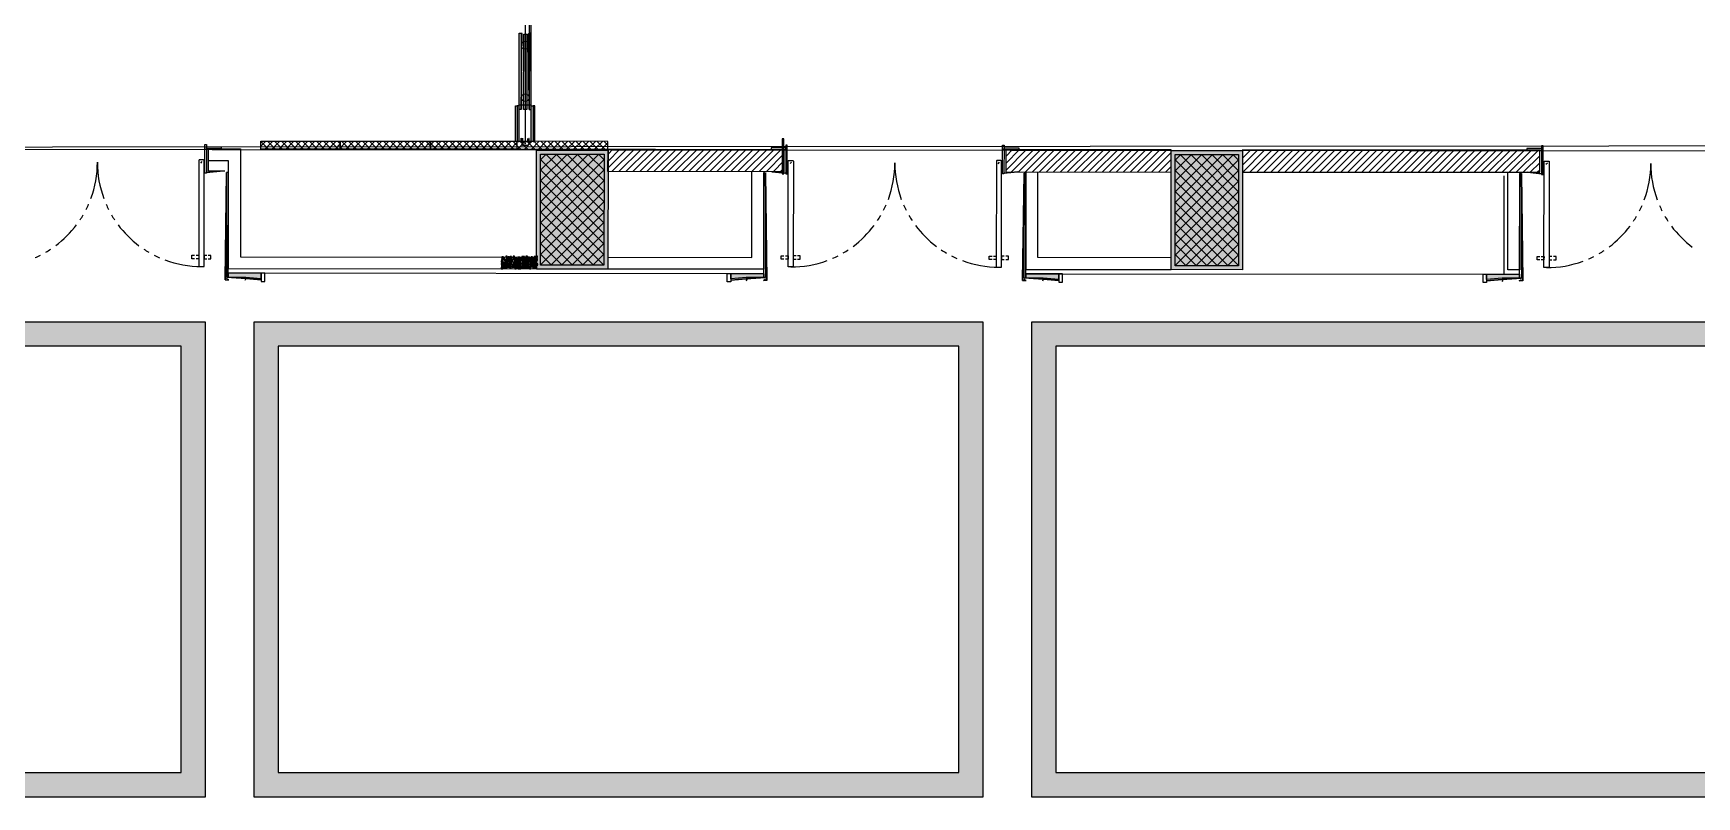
# Model space of a CAD drawing. Extents: x -957 to 3394, y -3 to 3008.
# Drawn here: x 1217 to 2041, y 630 to 1009 of the extents above; entities that cross this region are included whole.
import ezdxf

# ---------------------------------------------------------------- set-up
doc = ezdxf.new("R2010")
doc.units = 0
doc.header["$MEASUREMENT"] = 0
for name, color, linetype in [('HATCHES', 7, 'CONTINUOUS'), ('PDF_0SKM_PENDENT_SPRINKLER', 7, 'CONTINUOUS'), ('PDF_FRAMING-COLUMN', 7, 'CONTINUOUS'), ('PDF_FRAMING-COLUMN_HATCH', 7, 'CONTINUOUS'), ('PDF_GROUND', 7, 'CONTINUOUS'), ('PDF_HATCH', 7, 'CONTINUOUS'), ('PDF_I-DOOR', 7, 'CONTINUOUS'), ('PDF_I-DOOR-OPEN', 7, 'CONTINUOUS'), ('PDF_I-FURN-FIXD', 7, 'CONTINUOUS'), ('PDF_ID_LAYER', 7, 'CONTINUOUS'), ('PDF_REV', 7, 'CONTINUOUS'), ('PDF_SHREM-CAD_6_CABLE', 7, 'CONTINUOUS'), ('PDF_SHREM_ACOUSTIC_WALL', 7, 'CONTINUOUS')]:
    doc.layers.add(name, color=color, linetype=linetype)

msp = doc.modelspace()

# ---------------------------------------------------------------- hatches: boundary and pattern name
at = {"layer": 'HATCHES'}
h = msp.add_hatch(color=178, dxfattribs=at)
h.dxf.hatch_style = 1
h.paths.add_polyline_path([(660.59, 1512.96), (423.82, 1512.96), (423.82, 1207.2), (660.59, 1207.2)])
h.paths.add_polyline_path([(648.59, 1219.2), (435.82, 1219.2), (435.82, 1500.96), (648.59, 1500.96)], flags=16)
h.paths.add_polyline_path([(660.59, 1183.2), (423.82, 1183.2), (423.82, 877.44), (660.59, 877.44)])
h.paths.add_polyline_path([(648.59, 889.44), (435.82, 889.44), (435.82, 1171.2), (648.59, 1171.2)], flags=16)
h.paths.add_polyline_path([(530.93, 865.44), (530.93, 630.3), (904.48, 630.3), (904.48, 865.44)])
h.paths.add_polyline_path([(892.48, 853.44), (892.48, 642.3), (542.93, 642.3), (542.93, 853.44)], flags=16)
h.paths.add_polyline_path([(928.48, 865.44), (928.48, 630.3), (1302.03, 630.3), (1302.03, 865.44)])
h.paths.add_polyline_path([(940.48, 853.44), (1290.03, 853.44), (1290.03, 642.3), (940.48, 642.3)], flags=16)
h.paths.add_polyline_path([(1326.03, 865.44), (1326.03, 630.3), (1687.58, 630.3), (1687.58, 865.44)])
h.paths.add_polyline_path([(1675.58, 853.44), (1675.58, 642.3), (1338.03, 642.3), (1338.03, 853.44)], flags=16)
h.paths.add_polyline_path([(1711.61, 865.44), (1711.61, 630.3), (2085.16, 630.3), (2085.16, 865.44)])
h.paths.add_polyline_path([(2073.16, 853.44), (2073.16, 642.3), (1723.61, 642.3), (1723.61, 853.44)], flags=16)
at = {"layer": 'PDF_0SKM_PENDENT_SPRINKLER'}
for points in [[(1459.05, 1008.47), (1458.59, 1008.47), (1458.58, 1008.47), (1458.58, 1008.46), (1458.58, 1008.46), (1458.57, 1008.46), (1458.57, 1008.45), (1458.54, 970.79), (1459.01, 970.78)], [(1462.14, 1008.46), (1462.6, 1008.46), (1462.6, 1008.46), (1462.61, 1008.46), (1462.61, 1008.46), (1462.61, 1008.45), (1462.61, 1008.45), (1462.58, 970.78), (1462.11, 970.78)]]:
    msp.add_hatch(color=256, dxfattribs=at).paths.add_polyline_path(points)
at = {"layer": 'PDF_HATCH'}
for points in [[(1463.57, 1046.29), (1462.7, 1046.3), (1462.7, 1046.02), (1462.65, 1046.02), (1462.61, 1008.79), (1462.67, 1008.79), (1462.67, 1008.52), (1463.54, 1008.52)], [(1463.57, 1046.29), (1462.7, 1046.3), (1462.7, 1046.02), (1462.64, 1046.02), (1462.61, 1008.79), (1462.67, 1008.79), (1462.67, 1008.52), (1463.54, 1008.52)], [(1457.63, 1008.52), (1458.52, 1008.52), (1458.52, 1008.25), (1458.57, 1008.25), (1458.54, 970.79), (1457.6, 970.79)], [(1457.63, 1008.52), (1458.52, 1008.52), (1458.52, 1008.25), (1458.57, 1008.25), (1458.54, 970.79), (1457.6, 970.79)], [(1463.55, 1008.52), (1462.67, 1008.52), (1462.67, 1008.24), (1462.61, 1008.24), (1462.58, 970.78), (1463.52, 970.78)], [(1463.55, 1008.52), (1462.67, 1008.52), (1462.67, 1008.24), (1462.61, 1008.24), (1462.58, 970.78), (1463.52, 970.78)]]:
    msp.add_hatch(color=256, dxfattribs=at).paths.add_polyline_path(points)
at = {"layer": 'PDF_I-FURN-FIXD'}
for points in [[(1329.71, 887.05), (1329.71, 889.64), (1313.35, 889.65), (1313.35, 887.78), (1321.98, 887.78), (1321.98, 887.06)], [(1562.48, 886.85), (1562.49, 889.44), (1578.84, 889.43), (1578.84, 887.56), (1570.21, 887.56), (1570.21, 886.85)], [(1725.13, 886.71), (1725.13, 889.3), (1708.78, 889.31), (1708.78, 887.45), (1717.4, 887.44), (1717.4, 886.72)], [(1937.3, 886.53), (1937.3, 889.12), (1953.66, 889.11), (1953.66, 887.24), (1945.03, 887.24), (1945.03, 886.52)]]:
    msp.add_hatch(color=256, dxfattribs=at).paths.add_polyline_path(points)

# ---------------------------------------------------------------- linework, layer by layer
at = {"layer": 'HATCHES', "color": 253}
msp.add_lwpolyline([(712.53, 2126.9), (3285.08, 2124.7), (3284.08, 953.45), (711.53, 951.72), (712.53, 2126.9)], dxfattribs=at)
at = {"layer": 'PDF_0SKM_PENDENT_SPRINKLER'}
for points in [[(1461.55, 2122.73), (1460.55, 954.62)], [(1458.57, 1008.45), (1458.54, 970.79), (1459.05, 1008.47), (1458.59, 1008.47)], [(1462.61, 1008.45), (1462.58, 970.78), (1462.14, 1008.46), (1462.6, 1008.46)], [(1457.6, 972.59), (1456.61, 972.6), (1456.59, 954.9)], [(1457.51, 954.9), (1457.52, 972.59)], [(1463.52, 972.59), (1464.52, 972.59), (1464.5, 954.89), (1463.51, 954.89), (1457.55, 954.9)], [(1463.55, 972.9), (1457.57, 972.91)], [(1463.59, 954.89), (1463.6, 972.59)], [(1435.69, 951.06), (1441.67, 951.06)], [(1456.59, 954.9), (1457.59, 954.9)], [(1458.53, 954.9), (1459, 954.9)], [(1458.84, 954.9), (1458.56, 954.9), (1458.56, 956.49), (1458.64, 956.49)], [(1458.64, 956.45), (1458.68, 956.49)], [(1458.68, 955.07), (1458.68, 956.45)], [(1458.68, 955.01), (1458.74, 955.07)], [(1458.74, 955.01), (1458.74, 955.01), (1458.8, 955.07), (1458.8, 955.17), (1458.88, 955.25), (1458.98, 955.25), (1458.98, 955.57), (1459.18, 955.57), (1459.18, 956.45), (1459.22, 956.49), (1459.28, 956.49), (1459.28, 955.45), (1459.1, 955.45), (1459.1, 955.25), (1459.28, 955.25), (1459.28, 955.01), (1461.83, 955.01), (1461.83, 955.25), (1462.01, 955.25), (1462.01, 955.45), (1461.83, 955.45), (1461.83, 956.48), (1461.89, 956.48)], [(1458.92, 955.07), (1458.92, 955.13), (1459.16, 955.13), (1459.16, 955.07)], [(1462.62, 954.62), (1461.92, 952.89), (1459.17, 952.89), (1459.17, 954.62)], [(1459.24, 954.9), (1461.87, 954.89)], [(1461.89, 956.44), (1461.93, 956.48)], [(1461.93, 956.44), (1461.93, 955.57), (1462.13, 955.57), (1462.13, 955.25), (1462.23, 955.25)], [(1461.95, 955.07), (1461.95, 955.13), (1462.19, 955.13), (1462.19, 955.07)], [(1462.13, 954.89), (1462.54, 954.89), (1462.54, 956.48), (1462.47, 956.48), (1462.43, 956.44), (1462.42, 955.07), (1462.36, 955.01), (1462.36, 955.01)], [(1462.23, 955.17), (1462.3, 955.25)], [(1462.3, 955.07), (1462.3, 955.17)], [(1462.3, 955.01), (1462.36, 955.07)]]:
    msp.add_lwpolyline(points, dxfattribs=at)
for points in [[(1463.57, 1046.29), (1462.7, 1046.3), (1462.61, 1008.79), (1463.54, 1008.52)], [(1457.63, 1008.52), (1458.52, 1008.52), (1458.54, 970.79), (1457.6, 970.79)], [(1461.33, 970.74), (1459.79, 970.74), (1459.82, 1008.01), (1461.36, 1008.01)], [(1463.55, 1008.52), (1462.67, 1008.52), (1462.58, 970.78), (1463.52, 970.78)], [(1455.71, 954.9), (1455.72, 972.6), (1456.61, 972.6), (1456.59, 954.9)], [(1465.39, 954.89), (1465.4, 972.59), (1464.52, 972.59), (1464.5, 954.89)]]:
    msp.add_lwpolyline(points, close=True, dxfattribs=at)
for centre in [(1460.59, 1002.6), (1460.57, 976.64)]:
    msp.add_circle(centre, 1.94, dxfattribs=at)
for centre, start, end in [((1458.59, 1008.45), 89.86274, 180.0392), ((1462.6, 1008.45), 359.80577, 89.82907)]:
    msp.add_arc(centre, 0.0157, start, end, dxfattribs=at)
for points in [[(1461.33, 970.74), (1459.79, 970.74), (1461.36, 1008.01), (1459.82, 1008.01)], [(1456.61, 972.6), (1457.52, 972.59), (1456.59, 954.9), (1457.51, 954.9)], [(1457.53, 972.59), (1457.6, 972.59), (1457.51, 954.9), (1457.59, 954.9)], [(1463.6, 972.59), (1463.52, 972.59), (1463.59, 954.89), (1463.51, 954.89)], [(1464.52, 972.59), (1463.6, 972.59), (1464.5, 954.89), (1463.59, 954.89)]]:
    msp.add_solid(points, dxfattribs=at)
at = {"layer": 'PDF_FRAMING-COLUMN'}
for points in [[(1466.23, 950.68), (1501.63, 950.65), (1501.58, 891.66), (1466.18, 891.69)], [(1468.2, 948.71), (1499.66, 948.69), (1499.61, 893.62), (1468.15, 893.65)], [(1780.87, 950.41), (1816.27, 950.38), (1816.22, 891.39), (1780.82, 891.42)], [(1782.84, 948.44), (1814.3, 948.42), (1814.26, 893.35), (1782.79, 893.38)]]:
    msp.add_lwpolyline(points, close=True, dxfattribs=at)
at = {"layer": 'PDF_FRAMING-COLUMN_HATCH'}
for points in [[(1468.17, 919.81), (1497.1, 948.69)], [(1468.18, 930.24), (1486.67, 948.7)], [(1468.18, 925.03), (1491.88, 948.69)], [(1468.19, 940.67), (1476.24, 948.71)], [(1468.19, 935.45), (1481.46, 948.7)], [(1468.2, 945.88), (1471.03, 948.71)], [(1499.64, 919.78), (1470.76, 948.71)], [(1499.64, 925), (1475.97, 948.71)], [(1499.65, 930.21), (1481.19, 948.7)], [(1499.65, 935.43), (1486.4, 948.7)], [(1499.65, 940.64), (1491.62, 948.69)], [(1499.66, 945.86), (1496.83, 948.69)], [(1468.16, 909.38), (1499.66, 940.82)], [(1468.17, 914.6), (1499.66, 946.03)], [(1499.63, 909.36), (1468.19, 940.85)], [(1499.63, 914.57), (1468.2, 946.06)], [(1782.81, 919.54), (1811.74, 948.42)], [(1782.81, 914.33), (1814.3, 945.77)], [(1782.81, 909.11), (1814.3, 940.55)], [(1782.82, 929.97), (1801.31, 948.43)], [(1782.82, 924.76), (1806.53, 948.42)], [(1782.83, 940.4), (1790.88, 948.44)], [(1782.83, 935.19), (1796.1, 948.43)], [(1814.27, 909.09), (1782.83, 940.58)], [(1782.84, 945.61), (1785.67, 948.44)], [(1814.27, 914.3), (1782.84, 945.79)], [(1814.28, 919.52), (1785.4, 948.44)], [(1814.28, 924.73), (1790.62, 948.44)], [(1814.29, 929.94), (1795.83, 948.43)], [(1814.29, 935.16), (1801.05, 948.43)], [(1814.3, 940.37), (1806.26, 948.42)], [(1814.3, 945.59), (1811.47, 948.42)], [(1468.16, 904.17), (1499.65, 935.61)], [(1499.62, 904.14), (1468.19, 935.63)], [(1782.8, 903.9), (1814.29, 935.34)], [(1814.27, 903.87), (1782.83, 935.36)], [(1468.15, 893.74), (1499.64, 925.18)], [(1468.16, 898.95), (1499.65, 930.39)], [(1499.62, 898.93), (1468.18, 930.42)], [(1499.61, 893.71), (1468.18, 925.2)], [(1782.79, 893.47), (1814.28, 924.91)], [(1782.8, 898.68), (1814.29, 930.12)], [(1814.26, 898.66), (1782.82, 930.15)], [(1814.26, 893.44), (1782.82, 924.93)], [(1494.49, 893.63), (1468.17, 919.99)], [(1473.28, 893.65), (1499.64, 919.96)], [(1809.13, 893.36), (1782.81, 919.72)], [(1787.92, 893.38), (1814.28, 919.69)], [(1484.06, 893.64), (1468.16, 909.56)], [(1489.27, 893.63), (1468.17, 914.77)], [(1478.49, 893.64), (1499.63, 914.75)], [(1483.71, 893.64), (1499.63, 909.53)], [(1803.92, 893.36), (1782.81, 914.5)], [(1798.7, 893.37), (1782.81, 909.29)], [(1793.13, 893.37), (1814.27, 914.48)], [(1798.35, 893.37), (1814.27, 909.26)], [(1478.85, 893.64), (1468.16, 904.35)], [(1473.63, 893.65), (1468.16, 899.13)], [(1488.92, 893.63), (1499.62, 904.32)], [(1494.13, 893.63), (1499.62, 899.1)], [(1793.49, 893.37), (1782.8, 904.08)], [(1803.56, 893.36), (1814.27, 904.05)], [(1468.42, 893.65), (1468.15, 893.92)], [(1499.35, 893.62), (1499.61, 893.89)], [(1783.06, 893.38), (1782.79, 893.65)], [(1788.27, 893.38), (1782.8, 898.86)], [(1808.78, 893.36), (1814.26, 898.83)], [(1813.99, 893.35), (1814.26, 893.62)]]:
    msp.add_lwpolyline(points, dxfattribs=at)
for points in [[(1466.23, 950.68), (1501.63, 950.65), (1466.18, 891.69), (1501.58, 891.66)], [(1468.2, 948.71), (1499.66, 948.69), (1468.15, 893.65), (1499.61, 893.62)], [(1780.87, 950.41), (1816.27, 950.38), (1780.82, 891.42), (1816.22, 891.39)], [(1782.84, 948.44), (1814.3, 948.42), (1782.79, 893.38), (1814.26, 893.35)]]:
    msp.add_solid(points, dxfattribs=at)
at = {"layer": 'PDF_GROUND', "color": 178}
for points in [[(1302.03, 865.44), (928.48, 865.44), (928.48, 630.3), (1302.03, 630.3)], [(1687.58, 865.44), (1326.03, 865.44), (1326.03, 630.3), (1687.58, 630.3)], [(2085.16, 865.44), (1711.61, 865.44), (1711.61, 630.3), (2085.16, 630.3)], [(1290.03, 853.44), (940.48, 853.44), (940.48, 642.3), (1290.03, 642.3)], [(1675.58, 853.44), (1338.03, 853.44), (1338.03, 642.3), (1675.58, 642.3)], [(2073.16, 853.44), (1723.61, 853.44), (1723.61, 642.3), (2073.16, 642.3)]]:
    msp.add_lwpolyline(points, close=True, dxfattribs=at)
at = {"layer": 'PDF_HATCH'}
for points in [[(1329.5, 952.64), (1331.99, 955.12)], [(1329.79, 951.19), (1329.5, 951.47)], [(1333.26, 951.19), (1329.51, 954.95)], [(1331.53, 951.19), (1335.46, 955.12)], [(1336.74, 951.18), (1332.81, 955.12)], [(1335, 951.19), (1338.94, 955.12)], [(1340.21, 951.18), (1336.29, 955.12)], [(1338.48, 951.18), (1342.41, 955.11)], [(1343.69, 951.18), (1339.76, 955.11)], [(1341.95, 951.18), (1345.89, 955.11)], [(1347.17, 951.18), (1343.24, 955.11)], [(1345.43, 951.18), (1349.37, 955.11)], [(1350.64, 951.17), (1346.71, 955.11)], [(1348.91, 951.17), (1352.84, 955.1)], [(1354.12, 951.17), (1350.19, 955.11)], [(1352.38, 951.17), (1356.32, 955.1)], [(1357.6, 951.17), (1353.67, 955.1)], [(1355.86, 951.17), (1359.8, 955.1)], [(1361.07, 951.16), (1357.14, 955.1)], [(1359.34, 951.17), (1363.27, 955.09)], [(1364.55, 951.16), (1360.62, 955.1)], [(1362.81, 951.16), (1366.75, 955.09)], [(1368.03, 951.16), (1364.1, 955.09)], [(1366.29, 951.16), (1368.83, 953.69)], [(1368.83, 953.83), (1367.57, 955.09)], [(1368.83, 951.76), (1372.15, 955.09)], [(1369.95, 951.16), (1368.83, 952.29)], [(1373.43, 951.15), (1369.5, 955.09)], [(1371.69, 951.15), (1375.63, 955.08)], [(1376.91, 951.15), (1372.98, 955.09)], [(1375.17, 951.15), (1379.11, 955.08)], [(1380.38, 951.15), (1376.45, 955.08)], [(1378.65, 951.15), (1382.58, 955.08)], [(1383.86, 951.14), (1379.93, 955.08)], [(1382.12, 951.15), (1386.06, 955.08)], [(1387.34, 951.14), (1383.41, 955.08)], [(1385.6, 951.14), (1389.54, 955.07)], [(1390.81, 951.14), (1386.88, 955.07)], [(1389.08, 951.14), (1393.01, 955.07)], [(1394.29, 951.14), (1390.36, 955.07)], [(1392.55, 951.14), (1396.49, 955.07)], [(1397.77, 951.13), (1393.84, 955.07)], [(1396.03, 951.13), (1399.97, 955.06)], [(1401.24, 951.13), (1397.31, 955.07)], [(1399.51, 951.13), (1403.44, 955.06)], [(1404.72, 951.13), (1400.79, 955.06)], [(1402.98, 951.13), (1406.92, 955.06)], [(1408.19, 951.12), (1404.26, 955.06)], [(1406.46, 951.12), (1410.39, 955.05)], [(1411.67, 951.12), (1407.74, 955.06)], [(1409.93, 951.12), (1413.66, 954.84)], [(1413.66, 952.61), (1411.22, 955.05)], [(1413.41, 951.12), (1413.66, 951.37)], [(1413.66, 953.3), (1415.42, 955.05)], [(1416.69, 951.12), (1413.66, 954.15)], [(1414.96, 951.12), (1418.89, 955.05)], [(1420.17, 951.11), (1416.24, 955.05)], [(1418.43, 951.11), (1422.37, 955.04)], [(1423.65, 951.11), (1419.72, 955.05)], [(1421.91, 951.11), (1425.85, 955.04)], [(1427.12, 951.11), (1423.19, 955.04)], [(1425.39, 951.11), (1429.32, 955.04)], [(1430.6, 951.1), (1426.67, 955.04)], [(1428.86, 951.11), (1432.8, 955.04)], [(1434.08, 951.1), (1430.15, 955.04)], [(1432.34, 951.1), (1436.28, 955.03)], [(1437.55, 951.1), (1433.62, 955.03)], [(1435.82, 951.1), (1439.75, 955.03)], [(1441.03, 951.1), (1437.1, 955.03)], [(1439.29, 951.1), (1443.23, 955.03)], [(1444.5, 951.09), (1440.58, 955.03)], [(1442.77, 951.09), (1446.7, 955.02)], [(1447.98, 951.09), (1444.05, 955.03)], [(1446.24, 951.09), (1450.18, 955.02)], [(1451.46, 951.09), (1447.53, 955.02)], [(1449.72, 951.09), (1453.66, 955.02)], [(1454.93, 951.08), (1451, 955.02)], [(1453.2, 951.08), (1456.49, 954.38), (1457.13, 955.01)], [(1458.41, 951.08), (1456.49, 953), (1454.48, 955.02)], [(1456.67, 951.08), (1460.61, 955.01)], [(1461.89, 951.08), (1457.96, 955.01)], [(1458.84, 954.66), (1459.24, 955.07), (1458.92, 954.66)], [(1458.84, 955.07), (1459.23, 954.66), (1458.92, 955.07)], [(1460.15, 951.08), (1464.09, 955.01)], [(1460.28, 953.94), (1460.74, 953.94)], [(1460.28, 953.94), (1460.74, 953.94)], [(1465.36, 951.07), (1461.43, 955.01)], [(1462.19, 955.07), (1461.87, 954.65), (1462.27, 955.07)], [(1462.18, 954.65), (1461.87, 955.07), (1462.26, 954.65)], [(1463.63, 951.08), (1467.56, 955.01)], [(1468.84, 951.07), (1464.91, 955.01)], [(1467.1, 951.07), (1471.04, 955)], [(1472.32, 951.07), (1468.39, 955)], [(1470.58, 951.07), (1474.52, 955)], [(1475.79, 951.07), (1471.86, 955)], [(1474.06, 951.07), (1477.99, 955)], [(1479.27, 951.06), (1475.34, 955)], [(1477.53, 951.06), (1481.47, 954.99)], [(1482.74, 951.06), (1478.81, 955)], [(1481.01, 951.06), (1484.94, 954.99)], [(1486.22, 951.06), (1482.29, 954.99)], [(1484.48, 951.06), (1488.42, 954.99)], [(1489.7, 951.05), (1485.77, 954.99)], [(1487.96, 951.06), (1491.9, 954.98)], [(1493.17, 951.05), (1489.24, 954.99)], [(1491.44, 951.05), (1495.37, 954.98)], [(1496.65, 951.05), (1492.72, 954.98)], [(1494.91, 951.05), (1498.85, 954.98)], [(1500.13, 951.04), (1496.2, 954.98)], [(1498.39, 951.05), (1501.52, 954.17)], [(1501.52, 953.13), (1499.67, 954.98)], [(1501.62, 941.63), (1511.04, 951.04)], [(1501.63, 948.58), (1504.09, 951.04)], [(1501.63, 945.11), (1507.57, 951.04)], [(1503.5, 940.03), (1514.52, 951.03)], [(1506.97, 940.03), (1518, 951.03)], [(1510.45, 940.02), (1521.47, 951.03)], [(1513.93, 940.02), (1524.95, 951.02)], [(1517.4, 940.02), (1528.42, 951.02)], [(1520.88, 940.01), (1531.9, 951.02)], [(1524.36, 940.01), (1535.38, 951.01)], [(1527.83, 940.01), (1538.85, 951.01)], [(1531.31, 940.01), (1542.33, 951.01)], [(1534.78, 940), (1545.81, 951.01)], [(1538.26, 940), (1549.28, 951)], [(1541.74, 940), (1552.76, 951)], [(1545.21, 939.99), (1556.24, 951)], [(1548.69, 939.99), (1559.71, 950.99)], [(1552.17, 939.99), (1563.19, 950.99)], [(1555.64, 939.98), (1566.66, 950.99)], [(1559.12, 939.98), (1570.14, 950.99)], [(1562.6, 939.98), (1573.62, 950.98)], [(1566.07, 939.98), (1577.09, 950.98)], [(1569.55, 939.97), (1580.57, 950.98)], [(1573.02, 939.97), (1584.05, 950.97)], [(1576.5, 939.97), (1587.52, 950.97)], [(1579.98, 939.96), (1588.8, 948.78)], [(1698.92, 944.09), (1705.72, 950.87)], [(1698.92, 940.61), (1709.19, 950.87)], [(1698.93, 947.56), (1702.24, 950.87)], [(1701.65, 939.86), (1712.67, 950.86)], [(1705.12, 939.86), (1716.15, 950.86)], [(1708.6, 939.85), (1719.62, 950.86)], [(1712.08, 939.85), (1723.1, 950.85)], [(1715.55, 939.85), (1726.58, 950.85)], [(1719.03, 939.85), (1730.05, 950.85)], [(1722.51, 939.84), (1733.53, 950.85)], [(1725.98, 939.84), (1737, 950.84)], [(1729.46, 939.84), (1740.48, 950.84)], [(1732.94, 939.83), (1743.96, 950.84)], [(1736.41, 939.83), (1747.43, 950.83)], [(1739.89, 939.83), (1750.91, 950.83)], [(1743.36, 939.82), (1754.39, 950.83)], [(1746.84, 939.82), (1757.86, 950.82)], [(1750.32, 939.82), (1761.34, 950.82)], [(1753.79, 939.82), (1764.82, 950.82)], [(1757.27, 939.81), (1768.29, 950.82)], [(1760.75, 939.81), (1771.77, 950.81)], [(1764.22, 939.81), (1775.24, 950.81)], [(1767.7, 939.8), (1778.72, 950.81)], [(1771.18, 939.8), (1780.89, 949.5)], [(1816.27, 950.09), (1816.96, 950.77)], [(1816.27, 946.61), (1820.44, 950.77)], [(1816.27, 943.13), (1823.91, 950.77)], [(1816.37, 939.76), (1827.39, 950.77)], [(1819.84, 939.76), (1830.87, 950.76)], [(1823.32, 939.76), (1834.34, 950.76)], [(1826.8, 939.75), (1837.82, 950.76)], [(1830.27, 939.75), (1841.29, 950.75)], [(1833.75, 939.75), (1844.77, 950.75)], [(1837.23, 939.74), (1848.25, 950.75)], [(1840.7, 939.74), (1851.72, 950.74)], [(1844.18, 939.74), (1855.2, 950.74)], [(1847.65, 939.74), (1858.68, 950.74)], [(1851.13, 939.73), (1862.15, 950.74)], [(1854.61, 939.73), (1865.63, 950.73)], [(1858.08, 939.73), (1869.11, 950.73)], [(1861.56, 939.72), (1872.58, 950.73)], [(1865.04, 939.72), (1876.06, 950.72)], [(1868.51, 939.72), (1879.53, 950.72)], [(1871.99, 939.71), (1883.01, 950.72)], [(1875.47, 939.71), (1886.49, 950.71)], [(1878.94, 939.71), (1889.96, 950.71)], [(1882.42, 939.71), (1893.44, 950.71)], [(1885.89, 939.7), (1896.92, 950.71)], [(1889.37, 939.7), (1900.39, 950.7)], [(1892.85, 939.7), (1903.87, 950.7)], [(1896.32, 939.69), (1907.35, 950.7)], [(1899.8, 939.69), (1910.82, 950.69)], [(1903.28, 939.69), (1914.3, 950.69)], [(1906.75, 939.68), (1917.77, 950.69)], [(1910.23, 939.68), (1921.25, 950.68)], [(1913.7, 939.68), (1924.73, 950.68)], [(1917.18, 939.68), (1928.2, 950.68)], [(1920.66, 939.67), (1931.68, 950.68)], [(1924.13, 939.67), (1935.16, 950.67)], [(1927.61, 939.67), (1938.63, 950.67)], [(1931.09, 939.66), (1942.11, 950.67)], [(1934.56, 939.66), (1945.58, 950.66)], [(1938.04, 939.66), (1949.06, 950.66)], [(1941.52, 939.65), (1952.54, 950.66)], [(1944.99, 939.65), (1956.01, 950.66)], [(1948.47, 939.65), (1959.49, 950.65)], [(1951.94, 939.65), (1962.97, 950.65)], [(1583.45, 939.96), (1588.8, 945.3)], [(1586.93, 939.96), (1588.8, 941.82)], [(1774.65, 939.8), (1780.88, 946.02)], [(1778.13, 939.79), (1780.88, 942.54)], [(1955.42, 939.64), (1963.62, 947.83)], [(1958.9, 939.64), (1963.62, 944.35)], [(1962.37, 939.64), (1963.61, 940.88)], [(1448.49, 894.24), (1448.72, 894.33), (1448.64, 894.09), (1448.49, 894.19)], [(1449.39, 897.6), (1449.45, 897.59), (1449.45, 897.6)], [(1449.62, 893.16), (1449.92, 893.48)], [(1449.62, 893.16), (1449.97, 893.11), (1449.92, 893.48)], [(1453.3, 896.99), (1453.6, 897.31)], [(1453.3, 896.99), (1453.65, 896.93), (1453.6, 897.31)], [(1453.81, 892.51), (1454.16, 892.45), (1454.12, 892.83)], [(1453.82, 892.51), (1454.12, 892.83)], [(1454.29, 893.77), (1454.09, 893.9), (1454.37, 894.01), (1454.29, 893.77)], [(1457.53, 896.19), (1457.29, 896.21), (1457.48, 896.44), (1457.53, 896.19)], [(1457.49, 896.33), (1457.8, 896.65)], [(1457.49, 896.33), (1457.84, 896.28), (1457.8, 896.65)], [(1458.01, 891.85), (1458.32, 892.17)], [(1458.01, 891.85), (1458.36, 891.8), (1458.32, 892.17)], [(1459.94, 893.45), (1459.75, 893.58), (1460.02, 893.69), (1459.94, 893.45)], [(1460.3, 896.19), (1460.35, 895.94), (1460.11, 895.96), (1460.3, 896.19)], [(1460.85, 893.23), (1460.89, 892.98), (1460.66, 893), (1460.85, 893.23)], [(1461.69, 895.68), (1462, 896)], [(1461.69, 895.68), (1462.04, 895.63), (1462, 896)], [(1464.18, 897.59), (1464.21, 897.57), (1464.21, 897.59)], [(1465.89, 895.03), (1466.19, 895.34)], [(1465.89, 895.03), (1466.19, 894.98)]]:
    msp.add_lwpolyline(points, dxfattribs=at)
for points in [[(1460.92, 954.02), (1460.19, 953.9)], [(1460.91, 954.02), (1460.19, 953.9)], [(1448.59, 895.12), (1449.33, 895.12), (1449.33, 895.86), (1448.59, 895.86)], [(1448.71, 891.85), (1449.44, 891.85), (1449.44, 892.58), (1448.71, 892.58)], [(1448.76, 893.16), (1449.49, 893.16), (1449.49, 893.89), (1448.76, 893.89)], [(1448.81, 894.47), (1449.54, 894.47), (1449.54, 895.2), (1448.81, 895.2)], [(1449.02, 897.18), (1449.06, 896.94), (1448.83, 896.96)], [(1448.86, 895.78), (1449.59, 895.78), (1449.59, 896.51), (1448.86, 896.51)], [(1448.91, 897.09), (1449.64, 897.08), (1449.64, 897.82), (1448.91, 897.82)], [(1448.91, 894.43), (1449.64, 894.43), (1449.64, 895.16), (1448.91, 895.16)], [(1449.01, 892.35), (1449.74, 892.35), (1449.74, 893.08), (1449.01, 893.08)], [(1449.18, 896.89), (1449.92, 896.89), (1449.92, 897.63), (1449.18, 897.63)], [(1449.25, 894.35), (1449.98, 894.35), (1449.98, 895.09), (1449.25, 895.09)], [(1449.56, 894.22), (1449.61, 893.98), (1449.37, 894)], [(1449.68, 897.18), (1449.6, 896.94), (1449.4, 897.07)], [(1449.63, 896.67), (1450.36, 896.67), (1450.36, 897.41), (1449.63, 897.41)], [(1449.73, 892.79), (1450.46, 892.79), (1450.47, 893.53), (1449.73, 893.53)], [(1449.99, 892.48), (1450.72, 892.48), (1450.72, 893.21), (1449.99, 893.21)], [(1450.04, 893.9), (1450.77, 893.9), (1450.78, 894.63), (1450.04, 894.63)], [(1450.26, 895.69), (1450.99, 895.69), (1450.99, 896.42), (1450.26, 896.42)], [(1450.41, 893.05), (1451.14, 893.05), (1451.14, 893.79), (1450.41, 893.79)], [(1450.52, 894.79), (1451.25, 894.79), (1451.25, 895.53), (1450.52, 895.53)], [(1450.75, 892.14), (1451.49, 892.14), (1451.49, 892.87), (1450.75, 892.87)], [(1451.06, 892.74), (1450.98, 892.51), (1450.79, 892.64)], [(1450.8, 893.45), (1451.54, 893.45), (1451.54, 894.18), (1450.8, 894.18)], [(1450.85, 894.76), (1451.58, 894.76), (1451.59, 895.49), (1450.85, 895.49)], [(1450.9, 896.07), (1451.63, 896.07), (1451.63, 896.8), (1450.9, 896.8)], [(1450.95, 897.38), (1451.68, 897.38), (1451.68, 898.11), (1450.95, 898.11)], [(1451.03, 894.03), (1451.76, 894.03), (1451.76, 894.76), (1451.03, 894.76)], [(1451.08, 895.45), (1451.81, 895.45), (1451.81, 896.18), (1451.08, 896.18)], [(1451.2, 894.82), (1451.93, 894.82), (1451.93, 895.55), (1451.2, 895.56)], [(1451.28, 896.8), (1452.02, 896.8), (1452.02, 897.53), (1451.28, 897.54)], [(1451.34, 894.26), (1452.08, 894.26), (1452.08, 895), (1451.35, 895)], [(1451.48, 892.67), (1452.21, 892.67), (1452.21, 893.4), (1451.48, 893.4)], [(1451.84, 896.93), (1451.89, 896.69), (1451.65, 896.71)], [(1452.02, 895.59), (1451.94, 895.36), (1451.75, 895.49)], [(1451.83, 892.7), (1452.56, 892.7), (1452.56, 893.44), (1451.83, 893.44)], [(1452.06, 895.58), (1452.8, 895.58), (1452.8, 896.31), (1452.06, 896.31)], [(1452.11, 897), (1452.85, 897), (1452.85, 897.73), (1452.11, 897.73)], [(1452.38, 893.97), (1452.43, 893.73), (1452.19, 893.75)], [(1452.52, 894.22), (1453.25, 894.22), (1453.25, 894.95), (1452.52, 894.95)], [(1452.55, 896.08), (1453.28, 896.08), (1453.29, 896.81), (1452.55, 896.81)], [(1452.62, 894.7), (1453.35, 894.7), (1453.35, 895.44), (1452.62, 895.44)], [(1452.7, 893.44), (1453.43, 893.44), (1453.43, 894.18), (1452.7, 894.18)], [(1452.77, 892.42), (1453.51, 892.42), (1453.51, 893.15), (1452.77, 893.15)], [(1452.82, 893.73), (1453.56, 893.73), (1453.56, 894.46), (1452.82, 894.46)], [(1452.87, 895.03), (1453.6, 895.03), (1453.6, 895.77), (1452.87, 895.77)], [(1452.92, 896.34), (1453.65, 896.34), (1453.65, 897.08), (1452.92, 897.08)], [(1453.1, 897.13), (1453.83, 897.13), (1453.83, 897.86), (1453.1, 897.86)], [(1453.38, 896.71), (1454.12, 896.71), (1454.12, 897.44), (1453.38, 897.44)], [(1453.44, 894.17), (1454.18, 894.17), (1454.18, 894.91), (1453.44, 894.91)], [(1453.49, 895.21), (1454.23, 895.21), (1454.23, 895.95), (1453.49, 895.95)], [(1453.55, 895.77), (1454.29, 895.77), (1454.29, 896.5), (1453.55, 896.5)], [(1453.93, 892.61), (1454.66, 892.61), (1454.66, 893.35), (1453.93, 893.35)], [(1453.96, 893), (1454.7, 892.99), (1454.7, 893.73), (1453.96, 893.73)], [(1454.66, 896.68), (1454.71, 896.44), (1454.47, 896.46)], [(1454.59, 897.32), (1455.32, 897.32), (1455.32, 898.05), (1454.59, 898.05)], [(1454.71, 894.61), (1455.45, 894.61), (1455.45, 895.34), (1454.72, 895.35)], [(1454.76, 892.67), (1455.49, 892.67), (1455.49, 893.4), (1454.76, 893.4)], [(1454.81, 893.98), (1455.54, 893.98), (1455.54, 894.71), (1454.81, 894.71)], [(1454.85, 896.47), (1455.58, 896.47), (1455.58, 897.2), (1454.85, 897.2)], [(1454.86, 895.29), (1455.59, 895.28), (1455.59, 896.02), (1454.86, 896.02)], [(1454.91, 896.59), (1455.64, 896.59), (1455.64, 897.33), (1454.91, 897.33)], [(1454.95, 893.12), (1455.68, 893.12), (1455.68, 893.86), (1454.95, 893.86)], [(1454.99, 893.84), (1455.73, 893.84), (1455.73, 894.57), (1454.99, 894.57)], [(1455, 894.55), (1455.73, 894.55), (1455.73, 895.28), (1455, 895.28)], [(1455.2, 893.73), (1455.25, 893.48), (1455.01, 893.5)], [(1455.33, 896.86), (1455.25, 896.62), (1455.05, 896.75)], [(1455.4, 891.77), (1456.14, 891.77), (1456.14, 892.5), (1455.4, 892.5)], [(1455.48, 896.62), (1456.22, 896.62), (1456.22, 897.35), (1455.48, 897.35)], [(1455.54, 894.08), (1456.28, 894.08), (1456.28, 894.82), (1455.54, 894.82)], [(1455.79, 895.61), (1456.52, 895.61), (1456.52, 896.34), (1455.79, 896.34)], [(1455.98, 894.67), (1456.72, 894.67), (1456.72, 895.41), (1455.99, 895.41)], [(1456.03, 892.52), (1456.76, 892.52), (1456.76, 893.26), (1456.03, 893.26)], [(1456.04, 896.1), (1456.77, 896.1), (1456.77, 896.83), (1456.04, 896.83)], [(1456.44, 893.32), (1457.17, 893.32), (1457.17, 894.05), (1456.44, 894.05)], [(1456.72, 892.42), (1456.64, 892.19), (1456.44, 892.32)], [(1456.8, 892.96), (1457.54, 892.96), (1457.54, 893.69), (1456.8, 893.69)], [(1456.81, 894.52), (1457.55, 894.52), (1457.55, 895.25), (1456.81, 895.25)], [(1456.85, 894.27), (1457.59, 894.27), (1457.59, 895), (1456.85, 895)], [(1456.9, 895.58), (1457.63, 895.58), (1457.63, 896.31), (1456.9, 896.31)], [(1456.95, 896.89), (1457.68, 896.89), (1457.68, 897.62), (1456.95, 897.62)], [(1457.02, 896.23), (1457.75, 896.22), (1457.75, 896.96), (1457.02, 896.96)], [(1457.12, 891.88), (1457.86, 891.88), (1457.86, 892.61), (1457.12, 892.61)], [(1457.14, 896.86), (1457.87, 896.86), (1457.87, 897.59), (1457.14, 897.59)], [(1457.29, 894.23), (1458.02, 894.23), (1458.02, 894.96), (1457.29, 894.96)], [(1457.68, 895.27), (1457.6, 895.04), (1457.4, 895.17)], [(1457.47, 894.87), (1458.21, 894.87), (1458.21, 895.6), (1457.48, 895.6)], [(1457.58, 896.53), (1458.31, 896.53), (1458.32, 897.26), (1457.58, 897.26)], [(1457.64, 893.99), (1458.38, 893.99), (1458.38, 894.73), (1457.64, 894.73)], [(1458.03, 893.48), (1458.07, 893.23), (1457.84, 893.25)], [(1457.89, 892.09), (1458.62, 892.09), (1458.62, 892.83), (1457.89, 892.83)], [(1458.08, 896), (1458.81, 896), (1458.81, 896.73), (1458.08, 896.73)], [(1458.13, 892.43), (1458.86, 892.43), (1458.86, 893.17), (1458.13, 893.17)], [(1458.51, 896.42), (1459.24, 896.42), (1459.24, 897.15), (1458.51, 897.15)], [(1458.77, 891.93), (1459.51, 891.92), (1459.51, 892.66), (1458.77, 892.66)], [(1458.82, 893.23), (1459.56, 893.23), (1459.56, 893.97), (1458.82, 893.97)], [(1458.87, 894.54), (1459.6, 894.54), (1459.61, 895.28), (1458.87, 895.28)], [(1458.87, 892.22), (1459.6, 892.22), (1459.61, 892.95), (1458.87, 892.96)], [(1458.91, 894.43), (1459.65, 894.43), (1459.65, 895.16), (1458.91, 895.16)], [(1458.92, 895.85), (1459.65, 895.85), (1459.65, 896.59), (1458.92, 896.59)], [(1458.92, 893.64), (1459.66, 893.64), (1459.66, 894.38), (1458.92, 894.38)], [(1458.97, 897.16), (1459.7, 897.16), (1459.7, 897.89), (1458.97, 897.9)], [(1459.42, 892.27), (1460.15, 892.27), (1460.15, 893.01), (1459.42, 893.01)], [(1459.43, 897.25), (1460.17, 897.25), (1460.17, 897.99), (1459.43, 897.99)], [(1459.58, 894.62), (1460.32, 894.62), (1460.32, 895.35), (1459.58, 895.35)], [(1459.68, 896.44), (1460.41, 896.44), (1460.41, 897.17), (1459.68, 897.17)], [(1459.74, 893.9), (1460.48, 893.9), (1460.48, 894.63), (1459.74, 894.64)], [(1459.91, 893.77), (1460.64, 893.77), (1460.64, 894.51), (1459.91, 894.51)], [(1459.96, 895.19), (1460.69, 895.19), (1460.69, 895.93), (1459.96, 895.93)], [(1460.23, 892.34), (1460.96, 892.34), (1460.96, 893.07), (1460.23, 893.08)], [(1460.36, 892.42), (1461.09, 892.42), (1461.09, 893.15), (1460.36, 893.15)], [(1460.38, 896.39), (1461.11, 896.39), (1461.11, 897.12), (1460.38, 897.12)], [(1460.98, 896.54), (1460.9, 896.3), (1460.71, 896.43)], [(1460.76, 892.18), (1461.49, 892.18), (1461.49, 892.91), (1460.76, 892.91)], [(1460.81, 893.48), (1461.54, 893.48), (1461.54, 894.22), (1460.81, 894.22)], [(1460.86, 894.79), (1461.59, 894.79), (1461.59, 895.53), (1460.86, 895.53)], [(1460.91, 896.1), (1461.64, 896.1), (1461.64, 896.84), (1460.91, 896.84)], [(1460.94, 895.32), (1461.68, 895.32), (1461.68, 896.06), (1460.94, 896.06)], [(1460.96, 897.41), (1461.69, 897.41), (1461.69, 898.15), (1460.96, 898.15)], [(1460.99, 896.74), (1461.73, 896.74), (1461.73, 897.48), (1461, 897.48)], [(1461.01, 894.34), (1461.75, 894.34), (1461.75, 895.07), (1461.01, 895.07)], [(1461.4, 893.97), (1462.13, 893.97), (1462.13, 894.7), (1461.4, 894.7)], [(1461.71, 892.66), (1462.44, 892.66), (1462.45, 893.4), (1461.71, 893.4)], [(1461.78, 896.35), (1462.51, 896.35), (1462.51, 897.08), (1461.78, 897.08)], [(1461.84, 893.81), (1462.57, 893.81), (1462.58, 894.54), (1461.84, 894.54)], [(1461.88, 895.01), (1462.61, 895.01), (1462.61, 895.74), (1461.88, 895.74)], [(1461.98, 896.87), (1462.71, 896.87), (1462.71, 897.61), (1461.98, 897.61)], [(1462.37, 892.1), (1462.29, 891.87), (1462.09, 892)], [(1462.33, 892.25), (1463.06, 892.25), (1463.06, 892.98), (1462.33, 892.98)], [(1462.43, 895.52), (1463.17, 895.52), (1463.17, 896.25), (1462.43, 896.25)], [(1462.65, 891.8), (1463.39, 891.8), (1463.39, 892.53), (1462.65, 892.53)], [(1462.67, 896.78), (1463.4, 896.78), (1463.4, 897.51), (1462.67, 897.51)], [(1462.8, 892.47), (1463.54, 892.47), (1463.54, 893.2), (1462.8, 893.2)], [(1462.85, 893.78), (1463.59, 893.78), (1463.59, 894.51), (1462.85, 894.51)], [(1462.85, 892.74), (1463.58, 892.74), (1463.58, 893.47), (1462.85, 893.48)], [(1462.9, 895.09), (1463.63, 895.09), (1463.64, 895.82), (1462.9, 895.82)], [(1463.12, 895.94), (1463.17, 895.69), (1462.93, 895.71)], [(1462.95, 896.4), (1463.68, 896.4), (1463.68, 897.13), (1462.95, 897.13)], [(1463.33, 894.95), (1463.25, 894.72), (1463.05, 894.85)], [(1463.11, 894.25), (1463.85, 894.25), (1463.85, 894.98), (1463.11, 894.98)], [(1463.47, 897.07), (1464.2, 897.07), (1464.2, 897.8), (1463.47, 897.8)], [(1463.67, 892.98), (1463.71, 892.73), (1463.48, 892.75)], [(1463.83, 892.87), (1464.56, 892.87), (1464.56, 893.6), (1463.83, 893.6)], [(1463.88, 896.26), (1464.61, 896.26), (1464.61, 896.99), (1463.88, 896.99)], [(1463.88, 894.29), (1464.61, 894.29), (1464.62, 895.03), (1463.88, 895.03)], [(1463.94, 893.72), (1464.67, 893.72), (1464.68, 894.45), (1463.94, 894.45)], [(1464.01, 893.06), (1464.74, 893.06), (1464.74, 893.79), (1464.01, 893.79)], [(1464.17, 895.4), (1464.9, 895.4), (1464.9, 896.14), (1464.17, 896.14)], [(1464.43, 892.16), (1465.16, 892.16), (1465.16, 892.89), (1464.43, 892.89)], [(1464.82, 892.74), (1465.56, 892.74), (1465.56, 893.48), (1464.82, 893.48)], [(1464.87, 894.42), (1465.6, 894.42), (1465.6, 895.15), (1464.87, 895.15)], [(1464.87, 894.05), (1465.61, 894.05), (1465.61, 894.79), (1464.87, 894.79)], [(1464.92, 895.84), (1465.65, 895.84), (1465.65, 896.58), (1464.92, 896.58)], [(1464.92, 895.36), (1465.65, 895.36), (1465.65, 896.09), (1464.92, 896.1)], [(1464.95, 892.19), (1465.68, 892.19), (1465.68, 892.92), (1464.95, 892.93)], [(1464.96, 897.17), (1465.7, 897.17), (1465.7, 897.91), (1464.96, 897.91)], [(1464.97, 896.67), (1465.7, 896.67), (1465.7, 897.4), (1464.97, 897.4)], [(1465.21, 894.16), (1465.95, 894.16), (1465.95, 894.89), (1465.21, 894.89)], [(1465.32, 893.07), (1466.05, 893.07), (1466.05, 893.8), (1465.32, 893.8)], [(1465.67, 893.37), (1465.59, 893.13), (1465.4, 893.26)], [(1465.94, 895.69), (1465.99, 895.44), (1465.75, 895.46)], [(1465.9, 895.97), (1466.64, 895.97), (1466.64, 896.7), (1465.9, 896.7)], [(1465.95, 897.39), (1466.69, 897.39), (1466.69, 898.13), (1465.95, 898.13)], [(1465.98, 896.17), (1466.71, 896.17), (1466.71, 896.9), (1465.98, 896.9)], [(1466.04, 893.63), (1466.77, 893.63), (1466.77, 894.36), (1466.04, 894.36)]]:
    msp.add_lwpolyline(points, close=True, dxfattribs=at)
for points in [[(1455.71, 954.9), (1456.59, 954.9), (1455.72, 972.6), (1456.61, 972.6)], [(1455.71, 954.9), (1456.59, 954.9), (1455.72, 972.6), (1456.61, 972.6)], [(1465.4, 972.59), (1464.52, 972.59), (1465.39, 954.89), (1464.5, 954.89)], [(1465.4, 972.59), (1464.52, 972.59), (1465.39, 954.89), (1464.5, 954.89)]]:
    msp.add_solid(points, dxfattribs=at)
at = {"layer": 'PDF_I-DOOR'}
for points in [[(1302.55, 953.41), (1302.54, 939.17), (1301.77, 939.17), (1301.78, 953.41)], [(1589.77, 953.16), (1589.75, 938.92), (1590.52, 938.92), (1590.53, 953.16)], [(1697.98, 953.07), (1697.96, 938.83), (1697.19, 938.83), (1697.21, 953.07)], [(1964.58, 952.84), (1964.57, 938.6), (1965.34, 938.6), (1965.35, 952.84)]]:
    msp.add_lwpolyline(points, close=True, dxfattribs=at)
for points in [[(1298.75, 945.47), (1298.71, 893), (1301.3, 892.99), (1301.34, 945.47, 0.414216), (1301, 945.81), (1299.1, 945.81, 0.414216)], [(1593.55, 945.22), (1593.5, 892.74), (1590.91, 892.75), (1590.96, 945.22, -0.414216), (1591.3, 945.56), (1593.2, 945.56, -0.414172)], [(1694.18, 945.13), (1694.13, 892.66), (1696.72, 892.66), (1696.77, 945.13, 0.414172), (1696.42, 945.47), (1694.53, 945.48, 0.414216)], [(1968.37, 944.9), (1968.32, 892.42), (1965.73, 892.43), (1965.78, 944.9, -0.414172), (1966.12, 945.24), (1968.02, 945.24, -0.414216)]]:
    msp.add_lwpolyline(points, format="xyb", close=True, dxfattribs=at)
for points in [[(1299.7, 944.26), (1300.39, 944.95)], [(1591.91, 944.01), (1592.6, 944.7)], [(1695.13, 943.92), (1695.82, 944.61)], [(1966.72, 943.69), (1967.42, 944.38)], [(1309.36, 940.2), (1302.54, 939.51), (1309.36, 940.2)], [(1582.93, 939.96), (1589.75, 939.27), (1582.93, 939.96)], [(1704.79, 939.86), (1697.96, 939.17), (1704.79, 939.86)], [(1957.75, 939.64), (1964.57, 938.94), (1957.75, 939.64)], [(1296.61, 896.79), (1295.26, 896.79), (1295.26, 898.52), (1296.62, 898.52)], [(1297.36, 898.52), (1298.71, 898.52), (1298.71, 896.79), (1297.35, 896.79)], [(1302.66, 898.51), (1301.3, 898.51), (1301.31, 896.79), (1302.66, 896.79)], [(1303.4, 896.79), (1304.75, 896.79), (1304.75, 898.51), (1303.4, 898.51)], [(1588.82, 896.54), (1587.47, 896.54), (1587.47, 898.27), (1588.82, 898.27)], [(1589.56, 898.27), (1590.92, 898.27), (1590.91, 896.54), (1589.56, 896.54)], [(1594.87, 898.26), (1593.51, 898.26), (1593.51, 896.54), (1594.87, 896.54)], [(1595.6, 896.54), (1596.96, 896.54), (1596.96, 898.26), (1595.6, 898.26)], [(1692.04, 896.45), (1690.69, 896.46), (1690.69, 898.18), (1692.04, 898.18)], [(1692.78, 898.18), (1694.14, 898.18), (1694.13, 896.45), (1692.78, 896.45)], [(1698.09, 898.18), (1696.73, 898.18), (1696.73, 896.45), (1698.09, 896.45)], [(1698.82, 896.45), (1700.18, 896.45), (1700.18, 898.17), (1698.82, 898.17)], [(1963.64, 896.22), (1962.28, 896.22), (1962.28, 897.95), (1963.64, 897.95)], [(1964.38, 897.95), (1965.74, 897.95), (1965.73, 896.22), (1964.37, 896.22)], [(1969.68, 897.94), (1968.33, 897.94), (1968.33, 896.22), (1969.68, 896.22)], [(1970.42, 896.22), (1971.78, 896.22), (1971.78, 897.94), (1970.42, 897.94)]]:
    msp.add_lwpolyline(points, dxfattribs=at)
at = {"layer": 'PDF_I-DOOR-OPEN'}
for points in [[(1245.2, 926.59, 0.089837), (1248.44, 944.65, 0.089831), (1251.64, 926.59)], [(1640.63, 926.25, 0.089831), (1643.86, 944.31, 0.089834), (1647.07, 926.25)], [(2015.45, 925.93, 0.089837), (2018.68, 943.99, 0.089831), (2021.88, 925.93)]]:
    msp.add_lwpolyline(points, format="xyb", dxfattribs=at)
for centre, radius, start, end in [((1196.96, 944.55), 51.48, 333.01445, 336.29748), ((1299.91, 944.47), 51.48, 203.60582, 206.88882), ((1196.95, 944.56), 51.49, 326.44629, 329.72872), ((1299.92, 944.47), 51.49, 210.17328, 213.4557), ((1592.38, 944.22), 51.49, 326.44629, 329.72872), ((1592.39, 944.22), 51.48, 333.01318, 336.29618), ((1695.29, 944.1), 51.42, 203.60259, 206.88948), ((1695.35, 944.13), 51.49, 210.17328, 213.4557), ((1967.19, 943.9), 51.49, 326.44629, 329.72872), ((1967.2, 943.89), 51.48, 333.01445, 336.29748), ((2070.16, 943.81), 51.48, 203.60582, 206.88882), ((2070.17, 943.81), 51.49, 210.17328, 213.4557), ((1196.97, 944.55), 51.46, 306.74071, 323.16129), ((1299.9, 944.46), 51.46, 216.74078, 233.16081), ((1592.4, 944.21), 51.46, 306.74119, 323.16122), ((1695.33, 944.12), 51.46, 216.74071, 233.16129), ((1967.22, 943.89), 51.46, 306.74071, 323.16129), ((2070.14, 943.8), 51.46, 216.74078, 233.16081), ((1196.96, 944.57), 51.49, 300.17328, 303.4557), ((1299.89, 944.45), 51.45, 236.44438, 239.72913), ((1592.41, 944.2), 51.45, 300.17287, 303.45762), ((1695.34, 944.14), 51.49, 236.44629, 239.72872), ((1967.2, 943.91), 51.49, 300.17328, 303.4557), ((1196.97, 944.56), 51.48, 293.60452, 296.88755), ((1299.91, 944.47), 51.48, 243.01509, 246.29805), ((1299.9, 944.46), 51.46, 249.58113, 270.11464), ((1592.4, 944.21), 51.46, 269.78736, 290.32087), ((1592.39, 944.22), 51.48, 293.60395, 296.88691), ((1695.33, 944.13), 51.48, 243.01445, 246.29748), ((1695.33, 944.12), 51.46, 249.58125, 270.11452), ((1967.22, 943.89), 51.46, 269.78748, 290.32075), ((1967.21, 943.9), 51.48, 293.60452, 296.88755)]:
    msp.add_arc(centre, radius, start, end, dxfattribs=at)
at = {"layer": 'PDF_I-FURN-FIXD'}
for points in [[(1309.84, 951.21), (1302.55, 951.21), (1302.55, 952.2), (1309.84, 952.19)], [(1582.47, 950.97), (1589.76, 950.97), (1589.76, 951.72), (1582.48, 951.72)], [(1705.26, 950.87), (1697.97, 950.88), (1697.98, 951.86), (1705.26, 951.85)], [(1957.29, 950.65), (1964.58, 950.65), (1964.58, 951.39), (1957.29, 951.4)], [(1312.45, 887.78), (1313.35, 887.78), (1313.39, 939.55), (1312.5, 939.55)], [(1579.74, 887.56), (1578.84, 887.56), (1578.89, 939.32), (1579.78, 939.32)], [(1707.88, 887.45), (1708.78, 887.45), (1708.82, 939.21), (1707.92, 939.21)], [(1954.56, 887.24), (1953.66, 887.24), (1953.7, 939), (1954.6, 939)], [(1329.71, 887.05), (1329.71, 889.64), (1313.35, 889.65), (1313.35, 887.78), (1321.98, 887.78)], [(1329.7, 885.61), (1331.5, 885.61), (1331.5, 889.64), (1329.71, 889.64)], [(1562.48, 885.41), (1560.69, 885.42), (1560.69, 889.44), (1562.49, 889.44)], [(1562.48, 886.85), (1562.49, 889.44), (1578.84, 889.43), (1578.84, 887.56), (1570.21, 887.56)], [(1725.13, 886.71), (1725.13, 889.3), (1708.78, 889.31), (1708.78, 887.45), (1717.4, 887.44)], [(1725.13, 885.27), (1726.93, 885.27), (1726.93, 889.3), (1725.13, 889.3)], [(1937.3, 885.09), (1935.5, 885.09), (1935.51, 889.12), (1937.3, 889.12)], [(1937.3, 886.53), (1937.3, 889.12), (1953.66, 889.11), (1953.66, 887.24), (1945.03, 887.24)]]:
    msp.add_lwpolyline(points, close=True, dxfattribs=at)
for points in [[(1311.73, 886.35), (1312.5, 939.55), (1311.73, 886.35)], [(1580.46, 886.12), (1579.78, 939.32), (1580.46, 886.12)], [(1707.16, 886.01), (1707.92, 939.21), (1707.16, 886.01)], [(1955.27, 885.8), (1954.6, 939), (1955.27, 885.8)], [(1311.73, 886.35), (1313.53, 886.35), (1312.45, 887.07)], [(1312.45, 887.78), (1321.98, 887.06), (1312.45, 887.78)], [(1321.98, 887.06), (1321.62, 885.98)], [(1329.7, 886.33), (1321.98, 887.06), (1329.7, 886.33)], [(1562.48, 886.13), (1570.21, 886.85), (1562.48, 886.13)], [(1579.74, 887.56), (1570.21, 886.85), (1579.74, 887.56)], [(1570.57, 886.84), (1570.21, 885.77)], [(1580.46, 886.12), (1578.66, 886.12), (1579.74, 886.84)], [(1707.16, 886.01), (1708.95, 886.01), (1707.88, 886.73)], [(1707.88, 887.45), (1717.4, 886.72), (1707.88, 887.45)], [(1717.4, 886.72), (1717.04, 885.64)], [(1725.13, 885.99), (1717.4, 886.72), (1725.13, 885.99)], [(1937.3, 885.81), (1945.03, 886.52), (1937.3, 885.81)], [(1954.56, 887.24), (1945.03, 886.52), (1954.56, 887.24)], [(1945.39, 886.52), (1945.03, 885.45)], [(1955.27, 885.8), (1953.48, 885.8), (1954.56, 886.52)]]:
    msp.add_lwpolyline(points, dxfattribs=at)
at = {"layer": 'PDF_ID_LAYER'}
for points in [[(1368.83, 951.16), (1329.46, 951.19), (1329.51, 955.12), (1368.83, 955.09), (1368.83, 951.16), (1368.83, 955.09)], [(1311.62, 940.19), (1303.5, 940.2), (1303.5, 945.31)], [(1708.78, 889.31), (1946.01, 889.11), (1946.05, 937.88)], [(1578.84, 889.43), (1313.35, 889.65)]]:
    msp.add_lwpolyline(points, dxfattribs=at)
for points in [[(1368.83, 955.09), (1413.66, 955.05), (1413.66, 951.12), (1368.83, 951.16)], [(1413.66, 955.05), (1456.49, 955.02), (1456.49, 951.08), (1413.66, 951.12)], [(1501.52, 954.98), (1456.49, 955.02), (1456.49, 951.08), (1501.52, 951.04)]]:
    msp.add_lwpolyline(points, close=True, dxfattribs=at)
at = {"layer": 'PDF_REV'}
msp.add_lwpolyline([(1587.95, 938.97), (1588.74, 938.97), (1588.75, 956.16), (1587.97, 956.16)], close=True, dxfattribs=at)
at = {"layer": 'PDF_SHREM-CAD_6_CABLE', "color": 253}
msp.add_lwpolyline([(712.53, 2126.9), (3285.08, 2124.7), (3284.08, 949.12), (711.53, 951.32)], close=True, dxfattribs=at)
at = {"layer": 'PDF_SHREM_ACOUSTIC_WALL'}
for points in [[(1319.36, 951.2), (1319.32, 897.71), (1466.19, 897.58), (1466.18, 891.69), (1313.41, 891.82), (1313.46, 945.3), (1303.5, 945.31), (1303.5, 951.21)], [(1698.92, 939.86), (1780.88, 939.79), (1780.89, 950.8), (1698.93, 950.87)], [(1816.26, 939.76), (1963.61, 939.64), (1963.62, 950.65), (1816.27, 950.77)]]:
    msp.add_lwpolyline(points, close=True, dxfattribs=at)
for points in [[(1525.23, 951.02), (1501.63, 951.04), (1588.81, 950.97), (1588.8, 939.96), (1501.62, 940.03), (1501.63, 951.04)], [(1578.91, 939.97), (1578.86, 891.59), (1501.58, 891.66)], [(1501.58, 897.55), (1572.97, 897.49), (1573.01, 939.97)], [(1708.81, 939.85), (1708.77, 891.48), (1780.82, 891.42)], [(1780.83, 897.32), (1714.68, 897.37), (1714.71, 939.85)], [(1953.72, 939.64), (1953.68, 891.27), (1947.78, 891.27), (1947.82, 939.65)]]:
    msp.add_lwpolyline(points, dxfattribs=at)

doc.saveas('drawing.dxf')
